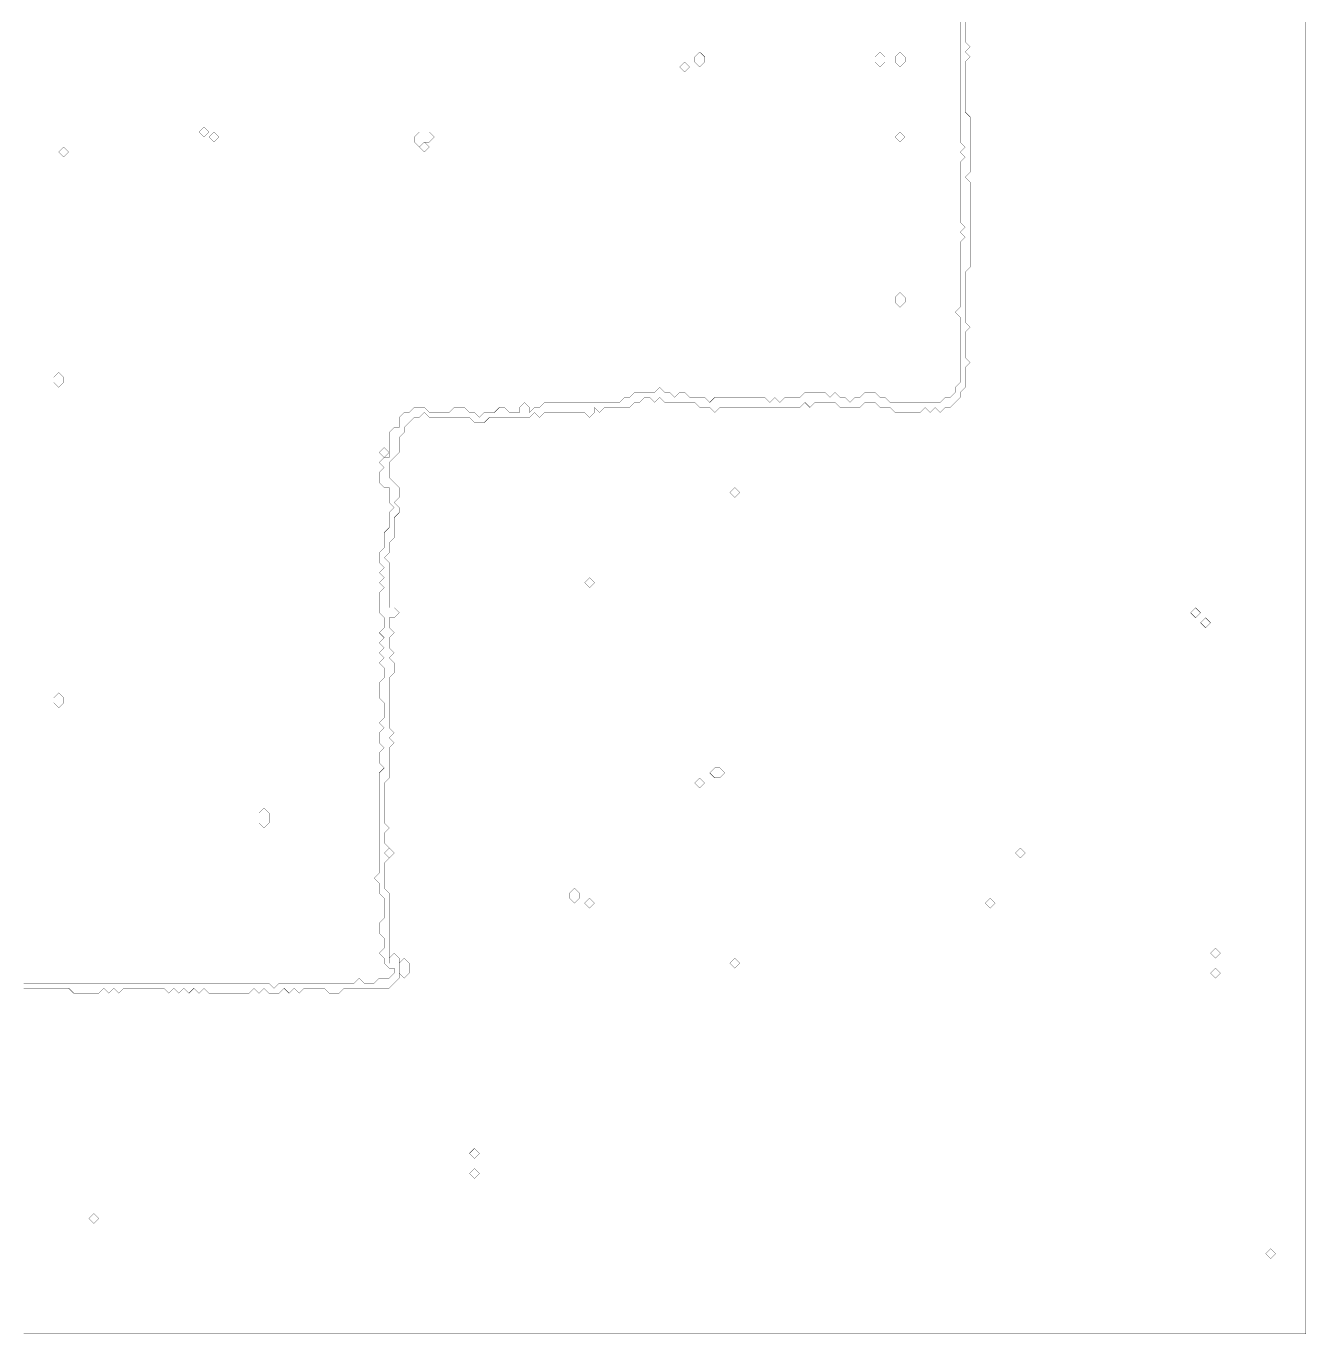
# Model space of a CAD drawing. Header units: metres. Extents: x 0 to 5142, y -5142 to 0.
# Drawn here: x 2571 to 5142, y -5142 to -2514 of the extents above; entities that cross this region are included whole.
import ezdxf

# ---------------------------------------------------------------- set-up
doc = ezdxf.new("R2010")
doc.units = ezdxf.units.M
doc.layers.add('conductor', color=1, linetype='Continuous')
doc.layers.add('substrate', color=5, linetype='Continuous')

msp = doc.modelspace()

# ---------------------------------------------------------------- linework, layer by layer
at = {"layer": 'conductor', "const_width": 0.5}
msp.add_lwpolyline([(2565.9375, -4437.5625), (2576, -4437.5625), (2586.0625, -4437.5625), (2596.125, -4437.5625), (2606.1875, -4437.5625), (2616.25, -4437.5625), (2626.3125, -4437.5625), (2636.375, -4437.5625), (2646.4375, -4437.5625), (2656.5, -4437.5625), (2666.5625, -4437.5625), (2676.625, -4437.5625), (2686.6875, -4437.5625), (2696.75, -4437.5625), (2706.8125, -4437.5625), (2716.875, -4437.5625), (2726.9375, -4437.5625), (2737, -4437.5625), (2747.0625, -4437.5625), (2757.125, -4437.5625), (2767.1875, -4437.5625), (2777.25, -4437.5625), (2787.3125, -4437.5625), (2797.375, -4437.5625), (2807.4375, -4437.5625), (2817.5, -4437.5625), (2827.5625, -4437.5625), (2837.625, -4437.5625), (2847.6875, -4437.5625), (2857.75, -4437.5625), (2867.8125, -4437.5625), (2877.875, -4437.5625), (2887.9375, -4437.5625), (2898, -4437.5625), (2908.0625, -4437.5625), (2918.125, -4437.5625), (2928.1875, -4437.5625), (2938.25, -4437.5625), (2948.3125, -4437.5625), (2958.375, -4437.5625), (2968.4375, -4437.5625), (2978.5, -4437.5625), (2988.5625, -4437.5625), (2998.625, -4437.5625), (3008.6875, -4437.5625), (3018.75, -4437.5625), (3028.8125, -4437.5625), (3038.875, -4437.5625), (3048.9375, -4437.5625), (3059, -4437.5625), (3069.0625, -4447.625), (3079.125, -4437.5625), (3089.1875, -4437.5625), (3099.25, -4437.5625), (3109.3125, -4437.5625), (3119.375, -4437.5625), (3129.4375, -4437.5625), (3139.5, -4437.5625), (3149.5625, -4437.5625), (3159.625, -4437.5625), (3169.6875, -4437.5625), (3179.75, -4437.5625), (3189.8125, -4437.5625), (3199.875, -4437.5625), (3209.9375, -4437.5625), (3220, -4437.5625), (3230.0625, -4437.5625), (3240.125, -4427.5), (3250.1875, -4437.5625), (3260.25, -4437.5625), (3270.3125, -4437.5625), (3280.375, -4427.5), (3290.4375, -4427.5), (3300.5, -4427.5), (3310.5625, -4417.4375), (3310.5625, -4407.375), (3300.5, -4407.375), (3290.4375, -4397.3125), (3290.4375, -4387.25), (3280.375, -4377.1875), (3290.4375, -4367.125), (3290.4375, -4357.0625), (3290.4375, -4347), (3280.375, -4336.9375), (3280.375, -4326.875), (3280.375, -4316.8125), (3290.4375, -4306.75), (3290.4375, -4296.6875), (3290.4375, -4286.625), (3290.4375, -4276.5625), (3290.4375, -4266.5), (3280.375, -4256.4375), (3280.375, -4246.375), (3280.375, -4236.3125), (3270.3125, -4226.25), (3280.375, -4216.1875), (3280.375, -4206.125), (3280.375, -4196.0625), (3280.375, -4186), (3280.375, -4175.9375), (3280.375, -4165.875), (3280.375, -4155.8125), (3280.375, -4145.75), (3280.375, -4135.6875), (3280.375, -4125.625), (3280.375, -4115.5625), (3280.375, -4105.5), (3280.375, -4095.4375), (3280.375, -4085.375), (3280.375, -4075.3125), (3280.375, -4065.25), (3280.375, -4055.1875), (3280.375, -4045.125), (3280.375, -4035.0625), (3280.375, -4025), (3280.375, -4014.9375), (3290.4375, -4004.875), (3280.375, -3994.8125), (3280.375, -3984.75), (3280.375, -3974.6875), (3290.4375, -3964.625), (3280.375, -3954.5625), (3280.375, -3944.5), (3280.375, -3934.4375), (3290.4375, -3924.375), (3280.375, -3914.3125), (3290.4375, -3904.25), (3290.4375, -3894.1875), (3290.4375, -3884.125), (3290.4375, -3874.0625), (3280.375, -3864), (3280.375, -3853.9375), (3280.375, -3843.875), (3280.375, -3833.8125), (3290.4375, -3823.75), (3290.4375, -3813.6875), (3290.4375, -3803.625), (3280.375, -3793.5625), (3290.4375, -3783.5), (3280.375, -3773.4375), (3290.4375, -3763.375), (3280.375, -3753.3125), (3290.4375, -3743.25), (3280.375, -3733.1875), (3290.4375, -3723.125), (3290.4375, -3713.0625), (3290.4375, -3703), (3280.375, -3692.9375), (3280.375, -3682.875), (3280.375, -3672.8125), (3280.375, -3662.75), (3280.375, -3652.6875), (3290.4375, -3642.625), (3280.375, -3632.5625), (3290.4375, -3622.5), (3280.375, -3612.4375), (3290.4375, -3602.375), (3280.375, -3592.3125), (3280.375, -3582.25), (3280.375, -3572.1875), (3290.4375, -3562.125), (3290.4375, -3552.0625), (3290.4375, -3542), (3290.4375, -3531.9375), (3300.5, -3521.875), (3300.5, -3511.8125), (3300.5, -3501.75), (3300.5, -3491.6875), (3310.5625, -3481.625), (3300.5, -3471.5625), (3300.5, -3461.5), (3300.5, -3451.4375), (3300.5, -3441.375), (3290.4375, -3441.375), (3280.375, -3431.3125), (3280.375, -3421.25), (3280.375, -3411.1875), (3290.4375, -3401.125), (3280.375, -3391.0625), (3290.4375, -3381), (3300.5, -3381), (3300.5, -3370.9375), (3300.5, -3360.875), (3300.5, -3350.8125), (3300.5, -3340.75), (3300.5, -3330.6875), (3310.5625, -3320.625), (3320.625, -3320.625), (3320.625, -3310.5625), (3320.625, -3300.5), (3330.6875, -3290.4375), (3340.75, -3290.4375), (3350.8125, -3280.375), (3360.875, -3280.375), (3370.9375, -3280.375), (3381, -3290.4375), (3391.0625, -3290.4375), (3401.125, -3290.4375), (3411.1875, -3290.4375), (3421.25, -3290.4375), (3431.3125, -3280.375), (3441.375, -3280.375), (3451.4375, -3280.375), (3461.5, -3290.4375), (3471.5625, -3290.4375), (3481.625, -3300.5), (3491.6875, -3290.4375), (3501.75, -3290.4375), (3511.8125, -3290.4375), (3521.875, -3280.375), (3531.9375, -3280.375), (3542, -3290.4375), (3552.0625, -3290.4375), (3562.125, -3290.4375), (3562.125, -3280.375), (3572.1875, -3270.3125), (3582.25, -3280.375), (3582.25, -3290.4375), (3592.3125, -3280.375), (3602.375, -3280.375), (3612.4375, -3270.3125), (3622.5, -3270.3125), (3632.5625, -3270.3125), (3642.625, -3270.3125), (3652.6875, -3270.3125), (3662.75, -3270.3125), (3672.8125, -3270.3125), (3682.875, -3270.3125), (3692.9375, -3270.3125), (3703, -3270.3125), (3713.0625, -3270.3125), (3723.125, -3270.3125), (3733.1875, -3270.3125), (3743.25, -3270.3125), (3753.3125, -3270.3125), (3763.375, -3270.3125), (3773.4375, -3260.25), (3783.5, -3260.25), (3793.5625, -3250.1875), (3803.625, -3250.1875), (3813.6875, -3250.1875), (3823.75, -3250.1875), (3833.8125, -3250.1875), (3843.875, -3240.125), (3853.9375, -3250.1875), (3864, -3250.1875), (3874.0625, -3260.25), (3884.125, -3250.1875), (3894.1875, -3250.1875), (3904.25, -3260.25), (3914.3125, -3260.25), (3924.375, -3260.25), (3934.4375, -3260.25), (3944.5, -3270.3125), (3954.5625, -3260.25), (3964.625, -3260.25), (3974.6875, -3260.25), (3984.75, -3260.25), (3994.8125, -3260.25), (4004.875, -3260.25), (4014.9375, -3260.25), (4025, -3260.25), (4035.0625, -3260.25), (4045.125, -3260.25), (4055.1875, -3260.25), (4065.25, -3270.3125), (4075.3125, -3260.25), (4085.375, -3270.3125), (4095.4375, -3260.25), (4105.5, -3260.25), (4115.5625, -3260.25), (4125.625, -3260.25), (4135.6875, -3250.1875), (4145.75, -3250.1875), (4155.8125, -3250.1875), (4165.875, -3250.1875), (4175.9375, -3250.1875), (4186, -3260.25), (4196.0625, -3250.1875), (4206.125, -3260.25), (4216.1875, -3260.25), (4226.25, -3270.3125), (4236.3125, -3260.25), (4246.375, -3260.25), (4256.4375, -3250.1875), (4266.5, -3250.1875), (4276.5625, -3250.1875), (4286.625, -3260.25), (4296.6875, -3260.25), (4306.75, -3270.3125), (4316.8125, -3270.3125), (4326.875, -3270.3125), (4336.9375, -3270.3125), (4347, -3270.3125), (4357.0625, -3270.3125), (4367.125, -3270.3125), (4377.1875, -3270.3125), (4387.25, -3270.3125), (4397.3125, -3270.3125), (4407.375, -3270.3125), (4417.4375, -3260.25), (4427.5, -3260.25), (4437.5625, -3250.1875), (4437.5625, -3240.125), (4447.625, -3230.0625), (4447.625, -3220), (4447.625, -3209.9375), (4447.625, -3199.875), (4447.625, -3189.8125), (4447.625, -3179.75), (4447.625, -3169.6875), (4447.625, -3159.625), (4447.625, -3149.5625), (4447.625, -3139.5), (4447.625, -3129.4375), (4447.625, -3119.375), (4447.625, -3109.3125), (4447.625, -3099.25), (4437.5625, -3089.1875), (4447.625, -3079.125), (4447.625, -3069.0625), (4447.625, -3059), (4447.625, -3048.9375), (4447.625, -3038.875), (4447.625, -3028.8125), (4447.625, -3018.75), (4447.625, -3008.6875), (4447.625, -2998.625), (4447.625, -2988.5625), (4447.625, -2978.5), (4447.625, -2968.4375), (4447.625, -2958.375), (4447.625, -2948.3125), (4457.6875, -2938.25), (4447.625, -2928.1875), (4457.6875, -2918.125), (4447.625, -2908.0625), (4447.625, -2898), (4447.625, -2887.9375), (4447.625, -2877.875), (4447.625, -2867.8125), (4447.625, -2857.75), (4447.625, -2847.6875), (4447.625, -2837.625), (4447.625, -2827.5625), (4447.625, -2817.5), (4447.625, -2807.4375), (4447.625, -2797.375), (4447.625, -2787.3125), (4457.6875, -2777.25), (4447.625, -2767.1875), (4457.6875, -2757.125), (4447.625, -2747.0625), (4447.625, -2737), (4447.625, -2726.9375), (4447.625, -2716.875), (4447.625, -2706.8125), (4447.625, -2696.75), (4447.625, -2686.6875), (4447.625, -2676.625), (4447.625, -2666.5625), (4447.625, -2656.5), (4447.625, -2646.4375), (4447.625, -2636.375), (4447.625, -2626.3125), (4447.625, -2616.25), (4447.625, -2606.1875), (4447.625, -2596.125), (4447.625, -2586.0625), (4447.625, -2576), (4447.625, -2565.9375), (4447.625, -2555.875), (4447.625, -2545.8125), (4447.625, -2535.75), (4447.625, -2525.6875), (4447.625, -2515.625), (4447.625, -2505.5625)], dxfattribs=at)
for points in [[(3914.3125, -2576), (3924.375, -2565.9375), (3934.4375, -2576), (3934.4375, -2586.0625), (3924.375, -2596.125), (3914.3125, -2586.0625)], [(4276.5625, -2576), (4286.625, -2565.9375), (4296.6875, -2576), (4296.6875, -2586.0625), (4286.625, -2596.125), (4276.5625, -2586.0625)], [(4316.8125, -2576), (4326.875, -2565.9375), (4336.9375, -2576), (4336.9375, -2586.0625), (4326.875, -2596.125), (4316.8125, -2586.0625)], [(3884.125, -2596.125), (3894.1875, -2586.0625), (3904.25, -2596.125), (3894.1875, -2606.1875)], [(2918.125, -2726.9375), (2928.1875, -2716.875), (2938.25, -2726.9375), (2928.1875, -2737)], [(2938.25, -2737), (2948.3125, -2726.9375), (2958.375, -2737), (2948.3125, -2747.0625)], [(3350.8125, -2737), (3360.875, -2726.9375), (3370.9375, -2726.9375), (3381, -2726.9375), (3391.0625, -2737), (3381, -2747.0625), (3370.9375, -2747.0625), (3360.875, -2757.125), (3350.8125, -2747.0625)], [(4316.8125, -2737), (4326.875, -2726.9375), (4336.9375, -2737), (4326.875, -2747.0625)], [(2636.375, -2767.1875), (2646.4375, -2757.125), (2656.5, -2767.1875), (2646.4375, -2777.25)], [(3360.875, -2757.125), (3370.9375, -2747.0625), (3381, -2757.125), (3370.9375, -2767.1875)], [(4316.8125, -3059), (4326.875, -3048.9375), (4336.9375, -3059), (4336.9375, -3069.0625), (4326.875, -3079.125), (4316.8125, -3069.0625)], [(2626.3125, -3220), (2636.375, -3209.9375), (2646.4375, -3220), (2646.4375, -3230.0625), (2636.375, -3240.125), (2626.3125, -3230.0625)], [(3280.375, -3370.9375), (3290.4375, -3360.875), (3300.5, -3370.9375), (3290.4375, -3381)], [(2626.3125, -3864), (2636.375, -3853.9375), (2646.4375, -3864), (2646.4375, -3874.0625), (2636.375, -3884.125), (2626.3125, -3874.0625)], [(3038.875, -4095.4375), (3048.9375, -4085.375), (3059, -4095.4375), (3059, -4105.5), (3059, -4115.5625), (3048.9375, -4125.625), (3038.875, -4115.5625), (3038.875, -4105.5)]]:
    msp.add_lwpolyline(points, close=True, dxfattribs=at)
at = {"layer": 'substrate', "const_width": 0.5}
for points in [[(2565.9375, -5141.9375), (2576, -5141.9375), (2586.0625, -5141.9375), (2596.125, -5141.9375), (2606.1875, -5141.9375), (2616.25, -5141.9375), (2626.3125, -5141.9375), (2636.375, -5141.9375), (2646.4375, -5141.9375), (2656.5, -5141.9375), (2666.5625, -5141.9375), (2676.625, -5141.9375), (2686.6875, -5141.9375), (2696.75, -5141.9375), (2706.8125, -5141.9375), (2716.875, -5141.9375), (2726.9375, -5141.9375), (2737, -5141.9375), (2747.0625, -5141.9375), (2757.125, -5141.9375), (2767.1875, -5141.9375), (2777.25, -5141.9375), (2787.3125, -5141.9375), (2797.375, -5141.9375), (2807.4375, -5141.9375), (2817.5, -5141.9375), (2827.5625, -5141.9375), (2837.625, -5141.9375), (2847.6875, -5141.9375), (2857.75, -5141.9375), (2867.8125, -5141.9375), (2877.875, -5141.9375), (2887.9375, -5141.9375), (2898, -5141.9375), (2908.0625, -5141.9375), (2918.125, -5141.9375), (2928.1875, -5141.9375), (2938.25, -5141.9375), (2948.3125, -5141.9375), (2958.375, -5141.9375), (2968.4375, -5141.9375), (2978.5, -5141.9375), (2988.5625, -5141.9375), (2998.625, -5141.9375), (3008.6875, -5141.9375), (3018.75, -5141.9375), (3028.8125, -5141.9375), (3038.875, -5141.9375), (3048.9375, -5141.9375), (3059, -5141.9375), (3069.0625, -5141.9375), (3079.125, -5141.9375), (3089.1875, -5141.9375), (3099.25, -5141.9375), (3109.3125, -5141.9375), (3119.375, -5141.9375), (3129.4375, -5141.9375), (3139.5, -5141.9375), (3149.5625, -5141.9375), (3159.625, -5141.9375), (3169.6875, -5141.9375), (3179.75, -5141.9375), (3189.8125, -5141.9375), (3199.875, -5141.9375), (3209.9375, -5141.9375), (3220, -5141.9375), (3230.0625, -5141.9375), (3240.125, -5141.9375), (3250.1875, -5141.9375), (3260.25, -5141.9375), (3270.3125, -5141.9375), (3280.375, -5141.9375), (3290.4375, -5141.9375), (3300.5, -5141.9375), (3310.5625, -5141.9375), (3320.625, -5141.9375), (3330.6875, -5141.9375), (3340.75, -5141.9375), (3350.8125, -5141.9375), (3360.875, -5141.9375), (3370.9375, -5141.9375), (3381, -5141.9375), (3391.0625, -5141.9375), (3401.125, -5141.9375), (3411.1875, -5141.9375), (3421.25, -5141.9375), (3431.3125, -5141.9375), (3441.375, -5141.9375), (3451.4375, -5141.9375), (3461.5, -5141.9375), (3471.5625, -5141.9375), (3481.625, -5141.9375), (3491.6875, -5141.9375), (3501.75, -5141.9375), (3511.8125, -5141.9375), (3521.875, -5141.9375), (3531.9375, -5141.9375), (3542, -5141.9375), (3552.0625, -5141.9375), (3562.125, -5141.9375), (3572.1875, -5141.9375), (3582.25, -5141.9375), (3592.3125, -5141.9375), (3602.375, -5141.9375), (3612.4375, -5141.9375), (3622.5, -5141.9375), (3632.5625, -5141.9375), (3642.625, -5141.9375), (3652.6875, -5141.9375), (3662.75, -5141.9375), (3672.8125, -5141.9375), (3682.875, -5141.9375), (3692.9375, -5141.9375), (3703, -5141.9375), (3713.0625, -5141.9375), (3723.125, -5141.9375), (3733.1875, -5141.9375), (3743.25, -5141.9375), (3753.3125, -5141.9375), (3763.375, -5141.9375), (3773.4375, -5141.9375), (3783.5, -5141.9375), (3793.5625, -5141.9375), (3803.625, -5141.9375), (3813.6875, -5141.9375), (3823.75, -5141.9375), (3833.8125, -5141.9375), (3843.875, -5141.9375), (3853.9375, -5141.9375), (3864, -5141.9375), (3874.0625, -5141.9375), (3884.125, -5141.9375), (3894.1875, -5141.9375), (3904.25, -5141.9375), (3914.3125, -5141.9375), (3924.375, -5141.9375), (3934.4375, -5141.9375), (3944.5, -5141.9375), (3954.5625, -5141.9375), (3964.625, -5141.9375), (3974.6875, -5141.9375), (3984.75, -5141.9375), (3994.8125, -5141.9375), (4004.875, -5141.9375), (4014.9375, -5141.9375), (4025, -5141.9375), (4035.0625, -5141.9375), (4045.125, -5141.9375), (4055.1875, -5141.9375), (4065.25, -5141.9375), (4075.3125, -5141.9375), (4085.375, -5141.9375), (4095.4375, -5141.9375), (4105.5, -5141.9375), (4115.5625, -5141.9375), (4125.625, -5141.9375), (4135.6875, -5141.9375), (4145.75, -5141.9375), (4155.8125, -5141.9375), (4165.875, -5141.9375), (4175.9375, -5141.9375), (4186, -5141.9375), (4196.0625, -5141.9375), (4206.125, -5141.9375), (4216.1875, -5141.9375), (4226.25, -5141.9375), (4236.3125, -5141.9375), (4246.375, -5141.9375), (4256.4375, -5141.9375), (4266.5, -5141.9375), (4276.5625, -5141.9375), (4286.625, -5141.9375), (4296.6875, -5141.9375), (4306.75, -5141.9375), (4316.8125, -5141.9375), (4326.875, -5141.9375), (4336.9375, -5141.9375), (4347, -5141.9375), (4357.0625, -5141.9375), (4367.125, -5141.9375), (4377.1875, -5141.9375), (4387.25, -5141.9375), (4397.3125, -5141.9375), (4407.375, -5141.9375), (4417.4375, -5141.9375), (4427.5, -5141.9375), (4437.5625, -5141.9375), (4447.625, -5141.9375), (4457.6875, -5141.9375), (4467.75, -5141.9375), (4477.8125, -5141.9375), (4487.875, -5141.9375), (4497.9375, -5141.9375), (4508, -5141.9375), (4518.0625, -5141.9375), (4528.125, -5141.9375), (4538.1875, -5141.9375), (4548.25, -5141.9375), (4558.3125, -5141.9375), (4568.375, -5141.9375), (4578.4375, -5141.9375), (4588.5, -5141.9375), (4598.5625, -5141.9375), (4608.625, -5141.9375), (4618.6875, -5141.9375), (4628.75, -5141.9375), (4638.8125, -5141.9375), (4648.875, -5141.9375), (4658.9375, -5141.9375), (4669, -5141.9375), (4679.0625, -5141.9375), (4689.125, -5141.9375), (4699.1875, -5141.9375), (4709.25, -5141.9375), (4719.3125, -5141.9375), (4729.375, -5141.9375), (4739.4375, -5141.9375), (4749.5, -5141.9375), (4759.5625, -5141.9375), (4769.625, -5141.9375), (4779.6875, -5141.9375), (4789.75, -5141.9375), (4799.8125, -5141.9375), (4809.875, -5141.9375), (4819.9375, -5141.9375), (4830, -5141.9375), (4840.0625, -5141.9375), (4850.125, -5141.9375), (4860.1875, -5141.9375), (4870.25, -5141.9375), (4880.3125, -5141.9375), (4890.375, -5141.9375), (4900.4375, -5141.9375), (4910.5, -5141.9375), (4920.5625, -5141.9375), (4930.625, -5141.9375), (4940.6875, -5141.9375), (4950.75, -5141.9375), (4960.8125, -5141.9375), (4970.875, -5141.9375), (4980.9375, -5141.9375), (4991, -5141.9375), (5001.0625, -5141.9375), (5011.125, -5141.9375), (5021.1875, -5141.9375), (5031.25, -5141.9375), (5041.3125, -5141.9375), (5051.375, -5141.9375), (5061.4375, -5141.9375), (5071.5, -5141.9375), (5081.5625, -5141.9375), (5091.625, -5141.9375), (5101.6875, -5141.9375), (5111.75, -5141.9375), (5121.8125, -5141.9375), (5131.875, -5141.9375), (5141.9375, -5141.9375), (5141.9375, -5131.875), (5141.9375, -5121.8125), (5141.9375, -5111.75), (5141.9375, -5101.6875), (5141.9375, -5091.625), (5141.9375, -5081.5625), (5141.9375, -5071.5), (5141.9375, -5061.4375), (5141.9375, -5051.375), (5141.9375, -5041.3125), (5141.9375, -5031.25), (5141.9375, -5021.1875), (5141.9375, -5011.125), (5141.9375, -5001.0625), (5141.9375, -4991), (5141.9375, -4980.9375), (5141.9375, -4970.875), (5141.9375, -4960.8125), (5141.9375, -4950.75), (5141.9375, -4940.6875), (5141.9375, -4930.625), (5141.9375, -4920.5625), (5141.9375, -4910.5), (5141.9375, -4900.4375), (5141.9375, -4890.375), (5141.9375, -4880.3125), (5141.9375, -4870.25), (5141.9375, -4860.1875), (5141.9375, -4850.125), (5141.9375, -4840.0625), (5141.9375, -4830), (5141.9375, -4819.9375), (5141.9375, -4809.875), (5141.9375, -4799.8125), (5141.9375, -4789.75), (5141.9375, -4779.6875), (5141.9375, -4769.625), (5141.9375, -4759.5625), (5141.9375, -4749.5), (5141.9375, -4739.4375), (5141.9375, -4729.375), (5141.9375, -4719.3125), (5141.9375, -4709.25), (5141.9375, -4699.1875), (5141.9375, -4689.125), (5141.9375, -4679.0625), (5141.9375, -4669), (5141.9375, -4658.9375), (5141.9375, -4648.875), (5141.9375, -4638.8125), (5141.9375, -4628.75), (5141.9375, -4618.6875), (5141.9375, -4608.625), (5141.9375, -4598.5625), (5141.9375, -4588.5), (5141.9375, -4578.4375), (5141.9375, -4568.375), (5141.9375, -4558.3125), (5141.9375, -4548.25), (5141.9375, -4538.1875), (5141.9375, -4528.125), (5141.9375, -4518.0625), (5141.9375, -4508), (5141.9375, -4497.9375), (5141.9375, -4487.875), (5141.9375, -4477.8125), (5141.9375, -4467.75), (5141.9375, -4457.6875), (5141.9375, -4447.625), (5141.9375, -4437.5625), (5141.9375, -4427.5), (5141.9375, -4417.4375), (5141.9375, -4407.375), (5141.9375, -4397.3125), (5141.9375, -4387.25), (5141.9375, -4377.1875), (5141.9375, -4367.125), (5141.9375, -4357.0625), (5141.9375, -4347), (5141.9375, -4336.9375), (5141.9375, -4326.875), (5141.9375, -4316.8125), (5141.9375, -4306.75), (5141.9375, -4296.6875), (5141.9375, -4286.625), (5141.9375, -4276.5625), (5141.9375, -4266.5), (5141.9375, -4256.4375), (5141.9375, -4246.375), (5141.9375, -4236.3125), (5141.9375, -4226.25), (5141.9375, -4216.1875), (5141.9375, -4206.125), (5141.9375, -4196.0625), (5141.9375, -4186), (5141.9375, -4175.9375), (5141.9375, -4165.875), (5141.9375, -4155.8125), (5141.9375, -4145.75), (5141.9375, -4135.6875), (5141.9375, -4125.625), (5141.9375, -4115.5625), (5141.9375, -4105.5), (5141.9375, -4095.4375), (5141.9375, -4085.375), (5141.9375, -4075.3125), (5141.9375, -4065.25), (5141.9375, -4055.1875), (5141.9375, -4045.125), (5141.9375, -4035.0625), (5141.9375, -4025), (5141.9375, -4014.9375), (5141.9375, -4004.875), (5141.9375, -3994.8125), (5141.9375, -3984.75), (5141.9375, -3974.6875), (5141.9375, -3964.625), (5141.9375, -3954.5625), (5141.9375, -3944.5), (5141.9375, -3934.4375), (5141.9375, -3924.375), (5141.9375, -3914.3125), (5141.9375, -3904.25), (5141.9375, -3894.1875), (5141.9375, -3884.125), (5141.9375, -3874.0625), (5141.9375, -3864), (5141.9375, -3853.9375), (5141.9375, -3843.875), (5141.9375, -3833.8125), (5141.9375, -3823.75), (5141.9375, -3813.6875), (5141.9375, -3803.625), (5141.9375, -3793.5625), (5141.9375, -3783.5), (5141.9375, -3773.4375), (5141.9375, -3763.375), (5141.9375, -3753.3125), (5141.9375, -3743.25), (5141.9375, -3733.1875), (5141.9375, -3723.125), (5141.9375, -3713.0625), (5141.9375, -3703), (5141.9375, -3692.9375), (5141.9375, -3682.875), (5141.9375, -3672.8125), (5141.9375, -3662.75), (5141.9375, -3652.6875), (5141.9375, -3642.625), (5141.9375, -3632.5625), (5141.9375, -3622.5), (5141.9375, -3612.4375), (5141.9375, -3602.375), (5141.9375, -3592.3125), (5141.9375, -3582.25), (5141.9375, -3572.1875), (5141.9375, -3562.125), (5141.9375, -3552.0625), (5141.9375, -3542), (5141.9375, -3531.9375), (5141.9375, -3521.875), (5141.9375, -3511.8125), (5141.9375, -3501.75), (5141.9375, -3491.6875), (5141.9375, -3481.625), (5141.9375, -3471.5625), (5141.9375, -3461.5), (5141.9375, -3451.4375), (5141.9375, -3441.375), (5141.9375, -3431.3125), (5141.9375, -3421.25), (5141.9375, -3411.1875), (5141.9375, -3401.125), (5141.9375, -3391.0625), (5141.9375, -3381), (5141.9375, -3370.9375), (5141.9375, -3360.875), (5141.9375, -3350.8125), (5141.9375, -3340.75), (5141.9375, -3330.6875), (5141.9375, -3320.625), (5141.9375, -3310.5625), (5141.9375, -3300.5), (5141.9375, -3290.4375), (5141.9375, -3280.375), (5141.9375, -3270.3125), (5141.9375, -3260.25), (5141.9375, -3250.1875), (5141.9375, -3240.125), (5141.9375, -3230.0625), (5141.9375, -3220), (5141.9375, -3209.9375), (5141.9375, -3199.875), (5141.9375, -3189.8125), (5141.9375, -3179.75), (5141.9375, -3169.6875), (5141.9375, -3159.625), (5141.9375, -3149.5625), (5141.9375, -3139.5), (5141.9375, -3129.4375), (5141.9375, -3119.375), (5141.9375, -3109.3125), (5141.9375, -3099.25), (5141.9375, -3089.1875), (5141.9375, -3079.125), (5141.9375, -3069.0625), (5141.9375, -3059), (5141.9375, -3048.9375), (5141.9375, -3038.875), (5141.9375, -3028.8125), (5141.9375, -3018.75), (5141.9375, -3008.6875), (5141.9375, -2998.625), (5141.9375, -2988.5625), (5141.9375, -2978.5), (5141.9375, -2968.4375), (5141.9375, -2958.375), (5141.9375, -2948.3125), (5141.9375, -2938.25), (5141.9375, -2928.1875), (5141.9375, -2918.125), (5141.9375, -2908.0625), (5141.9375, -2898), (5141.9375, -2887.9375), (5141.9375, -2877.875), (5141.9375, -2867.8125), (5141.9375, -2857.75), (5141.9375, -2847.6875), (5141.9375, -2837.625), (5141.9375, -2827.5625), (5141.9375, -2817.5), (5141.9375, -2807.4375), (5141.9375, -2797.375), (5141.9375, -2787.3125), (5141.9375, -2777.25), (5141.9375, -2767.1875), (5141.9375, -2757.125), (5141.9375, -2747.0625), (5141.9375, -2737), (5141.9375, -2726.9375), (5141.9375, -2716.875), (5141.9375, -2706.8125), (5141.9375, -2696.75), (5141.9375, -2686.6875), (5141.9375, -2676.625), (5141.9375, -2666.5625), (5141.9375, -2656.5), (5141.9375, -2646.4375), (5141.9375, -2636.375), (5141.9375, -2626.3125), (5141.9375, -2616.25), (5141.9375, -2606.1875), (5141.9375, -2596.125), (5141.9375, -2586.0625), (5141.9375, -2576), (5141.9375, -2565.9375), (5141.9375, -2555.875), (5141.9375, -2545.8125), (5141.9375, -2535.75), (5141.9375, -2525.6875), (5141.9375, -2515.625), (5141.9375, -2505.5625)], [(4457.6875, -2505.5625), (4457.6875, -2515.625), (4457.6875, -2525.6875), (4457.6875, -2535.75), (4457.6875, -2545.8125), (4467.75, -2555.875), (4457.6875, -2565.9375), (4467.75, -2576), (4457.6875, -2586.0625), (4457.6875, -2596.125), (4457.6875, -2606.1875), (4457.6875, -2616.25), (4457.6875, -2626.3125), (4457.6875, -2636.375), (4457.6875, -2646.4375), (4457.6875, -2656.5), (4457.6875, -2666.5625), (4457.6875, -2676.625), (4457.6875, -2686.6875), (4467.75, -2696.75), (4467.75, -2706.8125), (4467.75, -2716.875), (4467.75, -2726.9375), (4467.75, -2737), (4467.75, -2747.0625), (4467.75, -2757.125), (4467.75, -2767.1875), (4467.75, -2777.25), (4467.75, -2787.3125), (4467.75, -2797.375), (4467.75, -2807.4375), (4457.6875, -2817.5), (4467.75, -2827.5625), (4467.75, -2837.625), (4467.75, -2847.6875), (4467.75, -2857.75), (4467.75, -2867.8125), (4467.75, -2877.875), (4467.75, -2887.9375), (4467.75, -2898), (4467.75, -2908.0625), (4467.75, -2918.125), (4467.75, -2928.1875), (4467.75, -2938.25), (4467.75, -2948.3125), (4467.75, -2958.375), (4467.75, -2968.4375), (4467.75, -2978.5), (4467.75, -2988.5625), (4467.75, -2998.625), (4457.6875, -3008.6875), (4457.6875, -3018.75), (4457.6875, -3028.8125), (4457.6875, -3038.875), (4457.6875, -3048.9375), (4457.6875, -3059), (4457.6875, -3069.0625), (4457.6875, -3079.125), (4457.6875, -3089.1875), (4457.6875, -3099.25), (4457.6875, -3109.3125), (4467.75, -3119.375), (4457.6875, -3129.4375), (4457.6875, -3139.5), (4457.6875, -3149.5625), (4457.6875, -3159.625), (4457.6875, -3169.6875), (4457.6875, -3179.75), (4467.75, -3189.8125), (4457.6875, -3199.875), (4457.6875, -3209.9375), (4457.6875, -3220), (4457.6875, -3230.0625), (4457.6875, -3240.125), (4447.625, -3250.1875), (4447.625, -3260.25), (4437.5625, -3270.3125), (4427.5, -3280.375), (4417.4375, -3280.375), (4407.375, -3290.4375), (4397.3125, -3280.375), (4387.25, -3290.4375), (4377.1875, -3280.375), (4367.125, -3290.4375), (4357.0625, -3290.4375), (4347, -3290.4375), (4336.9375, -3290.4375), (4326.875, -3290.4375), (4316.8125, -3290.4375), (4306.75, -3280.375), (4296.6875, -3280.375), (4286.625, -3280.375), (4276.5625, -3270.3125), (4266.5, -3270.3125), (4256.4375, -3270.3125), (4246.375, -3280.375), (4236.3125, -3280.375), (4226.25, -3280.375), (4216.1875, -3280.375), (4206.125, -3280.375), (4196.0625, -3270.3125), (4186, -3270.3125), (4175.9375, -3270.3125), (4165.875, -3270.3125), (4155.8125, -3270.3125), (4145.75, -3280.375), (4135.6875, -3270.3125), (4125.625, -3280.375), (4115.5625, -3280.375), (4105.5, -3280.375), (4095.4375, -3280.375), (4085.375, -3280.375), (4075.3125, -3280.375), (4065.25, -3280.375), (4055.1875, -3280.375), (4045.125, -3280.375), (4035.0625, -3280.375), (4025, -3280.375), (4014.9375, -3280.375), (4004.875, -3280.375), (3994.8125, -3280.375), (3984.75, -3280.375), (3974.6875, -3280.375), (3964.625, -3280.375), (3954.5625, -3290.4375), (3944.5, -3280.375), (3934.4375, -3280.375), (3924.375, -3280.375), (3914.3125, -3270.3125), (3904.25, -3270.3125), (3894.1875, -3270.3125), (3884.125, -3270.3125), (3874.0625, -3270.3125), (3864, -3270.3125), (3853.9375, -3270.3125), (3843.875, -3260.25), (3833.8125, -3270.3125), (3823.75, -3260.25), (3813.6875, -3260.25), (3803.625, -3270.3125), (3793.5625, -3270.3125), (3783.5, -3280.375), (3773.4375, -3280.375), (3763.375, -3280.375), (3753.3125, -3280.375), (3743.25, -3280.375), (3733.1875, -3280.375), (3723.125, -3290.4375), (3713.0625, -3280.375), (3713.0625, -3290.4375), (3703, -3300.5), (3692.9375, -3290.4375), (3682.875, -3290.4375), (3672.8125, -3290.4375), (3662.75, -3290.4375), (3652.6875, -3290.4375), (3642.625, -3290.4375), (3632.5625, -3290.4375), (3622.5, -3290.4375), (3612.4375, -3290.4375), (3602.375, -3300.5), (3592.3125, -3290.4375), (3582.25, -3300.5), (3572.1875, -3300.5), (3562.125, -3300.5), (3552.0625, -3300.5), (3542, -3300.5), (3531.9375, -3300.5), (3521.875, -3300.5), (3511.8125, -3300.5), (3501.75, -3300.5), (3491.6875, -3310.5625), (3481.625, -3310.5625), (3471.5625, -3310.5625), (3461.5, -3300.5), (3451.4375, -3300.5), (3441.375, -3300.5), (3431.3125, -3300.5), (3421.25, -3300.5), (3411.1875, -3300.5), (3401.125, -3300.5), (3391.0625, -3300.5), (3381, -3300.5), (3370.9375, -3290.4375), (3360.875, -3300.5), (3350.8125, -3300.5), (3340.75, -3310.5625), (3330.6875, -3320.625), (3330.6875, -3330.6875), (3320.625, -3340.75), (3320.625, -3350.8125), (3320.625, -3360.875), (3320.625, -3370.9375), (3310.5625, -3381), (3300.5, -3391.0625), (3300.5, -3401.125), (3300.5, -3411.1875), (3300.5, -3421.25), (3310.5625, -3431.3125), (3320.625, -3441.375), (3320.625, -3451.4375), (3320.625, -3461.5), (3310.5625, -3471.5625), (3320.625, -3481.625), (3320.625, -3491.6875), (3310.5625, -3501.75), (3310.5625, -3511.8125), (3310.5625, -3521.875), (3310.5625, -3531.9375), (3310.5625, -3542), (3300.5, -3552.0625), (3300.5, -3562.125), (3300.5, -3572.1875), (3290.4375, -3582.25), (3300.5, -3592.3125), (3300.5, -3602.375), (3300.5, -3612.4375), (3300.5, -3622.5), (3300.5, -3632.5625), (3300.5, -3642.625), (3300.5, -3652.6875), (3300.5, -3662.75), (3300.5, -3672.8125), (3300.5, -3682.875), (3310.5625, -3682.875), (3320.625, -3692.9375), (3310.5625, -3703), (3300.5, -3703), (3300.5, -3713.0625), (3300.5, -3723.125), (3310.5625, -3733.1875), (3300.5, -3743.25), (3300.5, -3753.3125), (3300.5, -3763.375), (3310.5625, -3773.4375), (3300.5, -3783.5), (3310.5625, -3793.5625), (3310.5625, -3803.625), (3310.5625, -3813.6875), (3300.5, -3823.75), (3300.5, -3833.8125), (3300.5, -3843.875), (3300.5, -3853.9375), (3300.5, -3864), (3300.5, -3874.0625), (3300.5, -3884.125), (3300.5, -3894.1875), (3300.5, -3904.25), (3300.5, -3914.3125), (3300.5, -3924.375), (3310.5625, -3934.4375), (3300.5, -3944.5), (3310.5625, -3954.5625), (3300.5, -3964.625), (3300.5, -3974.6875), (3300.5, -3984.75), (3300.5, -3994.8125), (3300.5, -4004.875), (3300.5, -4014.9375), (3300.5, -4025), (3290.4375, -4035.0625), (3290.4375, -4045.125), (3290.4375, -4055.1875), (3290.4375, -4065.25), (3290.4375, -4075.3125), (3290.4375, -4085.375), (3290.4375, -4095.4375), (3290.4375, -4105.5), (3290.4375, -4115.5625), (3300.5, -4125.625), (3290.4375, -4135.6875), (3290.4375, -4145.75), (3290.4375, -4155.8125), (3300.5, -4165.875), (3290.4375, -4175.9375), (3300.5, -4186), (3290.4375, -4196.0625), (3290.4375, -4206.125), (3290.4375, -4216.1875), (3290.4375, -4226.25), (3290.4375, -4236.3125), (3290.4375, -4246.375), (3300.5, -4256.4375), (3300.5, -4266.5), (3300.5, -4276.5625), (3300.5, -4286.625), (3300.5, -4296.6875), (3300.5, -4306.75), (3300.5, -4316.8125), (3300.5, -4326.875), (3300.5, -4336.9375), (3300.5, -4347), (3300.5, -4357.0625), (3300.5, -4367.125), (3300.5, -4377.1875), (3300.5, -4387.25), (3300.5, -4397.3125), (3300.5, -4387.25), (3310.5625, -4377.1875), (3320.625, -4387.25), (3320.625, -4397.3125), (3320.625, -4407.375), (3320.625, -4417.4375), (3320.625, -4427.5), (3310.5625, -4437.5625), (3300.5, -4447.625), (3290.4375, -4447.625), (3280.375, -4447.625), (3270.3125, -4447.625), (3260.25, -4447.625), (3250.1875, -4447.625), (3240.125, -4447.625), (3230.0625, -4447.625), (3220, -4447.625), (3209.9375, -4447.625), (3199.875, -4457.6875), (3189.8125, -4457.6875), (3179.75, -4457.6875), (3169.6875, -4447.625), (3159.625, -4447.625), (3149.5625, -4447.625), (3139.5, -4447.625), (3129.4375, -4447.625), (3119.375, -4457.6875), (3109.3125, -4447.625), (3099.25, -4457.6875), (3089.1875, -4447.625), (3079.125, -4457.6875), (3069.0625, -4457.6875), (3059, -4457.6875), (3048.9375, -4447.625), (3038.875, -4457.6875), (3028.8125, -4447.625), (3018.75, -4457.6875), (3008.6875, -4457.6875), (2998.625, -4457.6875), (2988.5625, -4457.6875), (2978.5, -4457.6875), (2968.4375, -4457.6875), (2958.375, -4457.6875), (2948.3125, -4457.6875), (2938.25, -4457.6875), (2928.1875, -4447.625), (2918.125, -4457.6875), (2908.0625, -4447.625), (2898, -4457.6875), (2887.9375, -4447.625), (2877.875, -4457.6875), (2867.8125, -4447.625), (2857.75, -4457.6875), (2847.6875, -4447.625), (2837.625, -4447.625), (2827.5625, -4447.625), (2817.5, -4447.625), (2807.4375, -4447.625), (2797.375, -4447.625), (2787.3125, -4447.625), (2777.25, -4447.625), (2767.1875, -4447.625), (2757.125, -4457.6875), (2747.0625, -4447.625), (2737, -4457.6875), (2726.9375, -4447.625), (2716.875, -4457.6875), (2706.8125, -4457.6875), (2696.75, -4457.6875), (2686.6875, -4457.6875), (2676.625, -4457.6875), (2666.5625, -4457.6875), (2656.5, -4447.625), (2646.4375, -4447.625), (2636.375, -4447.625), (2626.3125, -4447.625), (2616.25, -4447.625), (2606.1875, -4447.625), (2596.125, -4447.625), (2586.0625, -4447.625), (2576, -4447.625), (2565.9375, -4447.625)]]:
    msp.add_lwpolyline(points, dxfattribs=at)
for points in [[(3894.1875, -2596.125)], [(2928.1875, -2726.9375)], [(2948.3125, -2737)], [(3360.875, -2747.0625)], [(2646.4375, -2767.1875)], [(3984.75, -3451.4375), (3994.8125, -3441.375), (4004.875, -3451.4375), (3994.8125, -3461.5)], [(3692.9375, -3632.5625), (3703, -3622.5), (3713.0625, -3632.5625), (3703, -3642.625)], [(4910.5, -3692.9375), (4920.5625, -3682.875), (4930.625, -3692.9375), (4920.5625, -3703)], [(4930.625, -3713.0625), (4940.6875, -3703), (4950.75, -3713.0625), (4940.6875, -3723.125)], [(3944.5, -4014.9375), (3954.5625, -4004.875), (3964.625, -4004.875), (3974.6875, -4014.9375), (3964.625, -4025), (3954.5625, -4025)], [(3914.3125, -4035.0625), (3924.375, -4025), (3934.4375, -4035.0625), (3924.375, -4045.125)], [(3290.4375, -4175.9375), (3300.5, -4165.875), (3310.5625, -4175.9375), (3300.5, -4186)], [(4558.3125, -4175.9375), (4568.375, -4165.875), (4578.4375, -4175.9375), (4568.375, -4186)], [(3662.75, -4256.4375), (3672.8125, -4246.375), (3682.875, -4256.4375), (3682.875, -4266.5), (3672.8125, -4276.5625), (3662.75, -4266.5)], [(3692.9375, -4276.5625), (3703, -4266.5), (3713.0625, -4276.5625), (3703, -4286.625)], [(4497.9375, -4276.5625), (4508, -4266.5), (4518.0625, -4276.5625), (4508, -4286.625)], [(3320.625, -4397.3125), (3330.6875, -4387.25), (3340.75, -4397.3125), (3340.75, -4407.375), (3340.75, -4417.4375), (3330.6875, -4427.5), (3320.625, -4417.4375), (3320.625, -4407.375)], [(3984.75, -4397.3125), (3994.8125, -4387.25), (4004.875, -4397.3125), (3994.8125, -4407.375)], [(4950.75, -4377.1875), (4960.8125, -4367.125), (4970.875, -4377.1875), (4960.8125, -4387.25)], [(4950.75, -4417.4375), (4960.8125, -4407.375), (4970.875, -4417.4375), (4960.8125, -4427.5)], [(3461.5, -4779.6875), (3471.5625, -4769.625), (3481.625, -4779.6875), (3471.5625, -4789.75)], [(3461.5, -4819.9375), (3471.5625, -4809.875), (3481.625, -4819.9375), (3471.5625, -4830)], [(2696.75, -4910.5), (2706.8125, -4900.4375), (2716.875, -4910.5), (2706.8125, -4920.5625)], [(5061.4375, -4980.9375), (5071.5, -4970.875), (5081.5625, -4980.9375), (5071.5, -4991)]]:
    msp.add_lwpolyline(points, close=True, dxfattribs=at)

doc.saveas('drawing.dxf')
